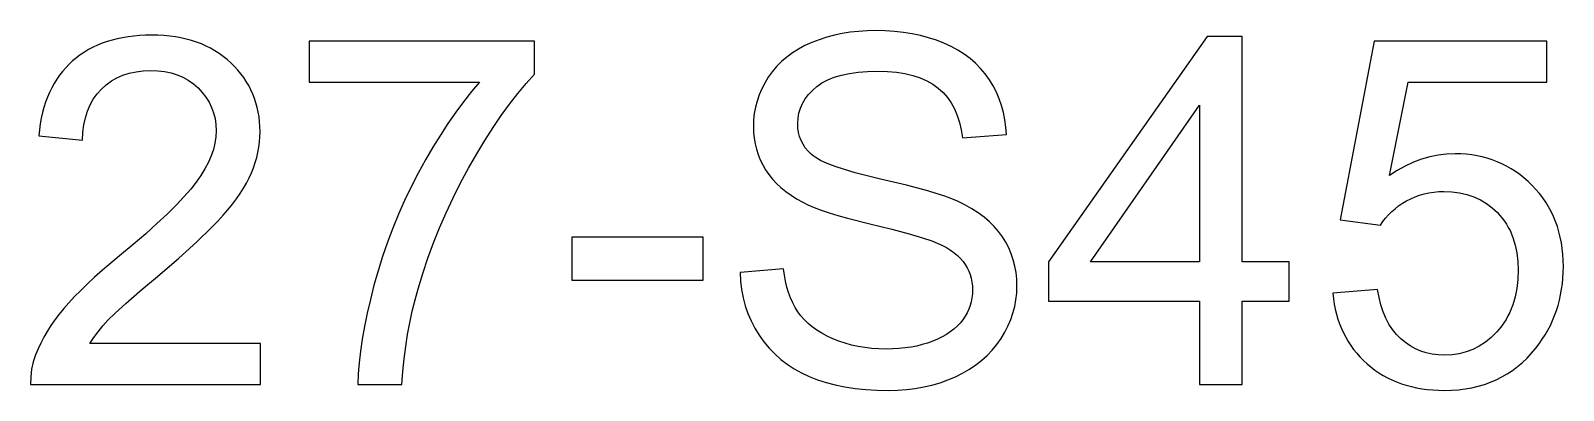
# Model space of a CAD drawing. Header units: millimetres. Extents: x -4.69 to 4.69, y -1.1 to 1.1.
import ezdxf

# ---------------------------------------------------------------- set-up
doc = ezdxf.new("R2010")
doc.units = ezdxf.units.MM
doc.layers.add('LASER_MARK', color=7, linetype='Continuous')

msp = doc.modelspace()

# ---------------------------------------------------------------- linework, layer by layer
at = {"layer": 'LASER_MARK'}
for points in [[(-3.2812, -0.8127), (-4.3246, -0.8127), (-4.3014, -0.7772), (-4.2753, -0.7417), (-4.2463, -0.7064), (-4.2144, -0.6712), (-4.1705, -0.628), (-4.1055, -0.569), (-4.0195, -0.4942), (-3.9125, -0.4034), (-3.7818, -0.2908), (-3.6711, -0.1908), (-3.5804, -0.1036), (-3.5426, -0.0647), (-3.5098, -0.029), (-3.4806, 0.0049), (-3.4535, 0.0384), (-3.4286, 0.0714), (-3.4058, 0.1041), (-3.3852, 0.1364), (-3.3668, 0.1682), (-3.3505, 0.1997), (-3.3364, 0.2307), (-3.3241, 0.2616), (-3.3135, 0.2927), (-3.3045, 0.3239), (-3.2972, 0.3552), (-3.2915, 0.3866), (-3.2874, 0.4182), (-3.2849, 0.4499), (-3.2841, 0.4818), (-3.2848, 0.5129), (-3.2869, 0.5433), (-3.2904, 0.5731), (-3.2953, 0.6022), (-3.3015, 0.6308), (-3.3092, 0.6587), (-3.3183, 0.6859), (-3.3287, 0.7125), (-3.3406, 0.7385), (-3.3538, 0.7639), (-3.3685, 0.7886), (-3.3845, 0.8127), (-3.402, 0.8361), (-3.4208, 0.8589), (-3.441, 0.8811), (-3.4626, 0.9026), (-3.4854, 0.9232), (-3.5092, 0.9424), (-3.534, 0.9603), (-3.5599, 0.9769), (-3.5867, 0.9922), (-3.6145, 1.0061), (-3.6433, 1.0187), (-3.673, 1.03), (-3.7038, 1.0399), (-3.7356, 1.0486), (-3.7684, 1.0558), (-3.8022, 1.0618), (-3.837, 1.0665), (-3.8728, 1.0698), (-3.9096, 1.0718), (-3.9473, 1.0724), (-3.9848, 1.0718), (-4.0212, 1.07), (-4.0567, 1.0669), (-4.0913, 1.0626), (-4.1248, 1.0571), (-4.1575, 1.0503), (-4.1891, 1.0423), (-4.2198, 1.0331), (-4.2495, 1.0226), (-4.2783, 1.0109), (-4.3061, 0.998), (-4.3329, 0.9839), (-4.3588, 0.9685), (-4.3837, 0.9519), (-4.4076, 0.934), (-4.4306, 0.915), (-4.4525, 0.8947), (-4.4732, 0.8734), (-4.4927, 0.8509), (-4.511, 0.8273), (-4.5282, 0.8026), (-4.5441, 0.7768), (-4.5589, 0.7498), (-4.5724, 0.7218), (-4.5848, 0.6926), (-4.596, 0.6623), (-4.606, 0.6309), (-4.6148, 0.5984), (-4.6224, 0.5647), (-4.6288, 0.53), (-4.6341, 0.4941), (-4.6381, 0.4571), (-4.3696, 0.4296), (-4.3675, 0.4783), (-4.3619, 0.5242), (-4.3528, 0.5675), (-4.3402, 0.608), (-4.3242, 0.6459), (-4.3046, 0.681), (-4.2815, 0.7133), (-4.255, 0.743), (-4.2255, 0.7695), (-4.1937, 0.7925), (-4.1595, 0.812), (-4.1229, 0.8279), (-4.084, 0.8403), (-4.0427, 0.8491), (-3.9991, 0.8544), (-3.9531, 0.8562), (-3.9096, 0.8545), (-3.8681, 0.8495), (-3.8287, 0.8412), (-3.7915, 0.8295), (-3.7564, 0.8145), (-3.7233, 0.7962), (-3.6924, 0.7745), (-3.6636, 0.7495), (-3.6376, 0.7221), (-3.615, 0.6932), (-3.596, 0.6627), (-3.5803, 0.6307), (-3.5682, 0.5972), (-3.5595, 0.5622), (-3.5543, 0.5257), (-3.5526, 0.4876), (-3.5545, 0.4503), (-3.5602, 0.4125), (-3.5697, 0.374), (-3.5831, 0.335), (-3.6002, 0.2955), (-3.6212, 0.2554), (-3.6459, 0.2147), (-3.6745, 0.1734), (-3.7085, 0.13), (-3.7495, 0.0829), (-3.7976, 0.0322), (-3.8526, -0.0223), (-3.9147, -0.0805), (-3.9839, -0.1424), (-4.06, -0.2079), (-4.1432, -0.2772), (-4.2484, -0.3659), (-4.2961, -0.4082), (-4.3404, -0.4491), (-4.3815, -0.4887), (-4.4193, -0.527), (-4.4538, -0.5638), (-4.485, -0.5993), (-4.5136, -0.6342), (-4.5401, -0.6693), (-4.5646, -0.7044), (-4.5871, -0.7397), (-4.6076, -0.7752), (-4.6261, -0.8108), (-4.6425, -0.8465), (-4.657, -0.8823), (-4.6714, -0.9263), (-4.6813, -0.9712), (-4.6866, -1.017), (-4.6875, -1.0637), (-3.2812, -1.0637)], [(-2.9837, 0.7851), (-1.9417, 0.7851), (-1.9911, 0.7269), (-2.0397, 0.6654), (-2.0877, 0.6007), (-2.1349, 0.5328), (-2.1815, 0.4616), (-2.2273, 0.3871), (-2.2724, 0.3095), (-2.3169, 0.2286), (-2.3597, 0.1456), (-2.3999, 0.0619), (-2.4376, -0.0226), (-2.4727, -0.1079), (-2.5053, -0.194), (-2.5352, -0.2809), (-2.5627, -0.3686), (-2.5875, -0.4571), (-2.6097, -0.5444), (-2.6291, -0.6284), (-2.6456, -0.7091), (-2.6594, -0.7865), (-2.6703, -0.8607), (-2.6784, -0.9317), (-2.6837, -0.9993), (-2.6862, -1.0637), (-2.4177, -1.0637), (-2.4114, -0.9851), (-2.4033, -0.908), (-2.3935, -0.8325), (-2.3818, -0.7586), (-2.3684, -0.6863), (-2.3532, -0.6156), (-2.3363, -0.5464), (-2.3176, -0.4789), (-2.289, -0.3845), (-2.2575, -0.2908), (-2.2232, -0.1977), (-2.1861, -0.1052), (-2.1461, -0.0134), (-2.1033, 0.0778), (-2.0577, 0.1684), (-2.0092, 0.2583), (-1.9593, 0.3457), (-1.9092, 0.4286), (-1.8591, 0.5071), (-1.8088, 0.5812), (-1.7584, 0.6508), (-1.7079, 0.716), (-1.6572, 0.7767), (-1.6065, 0.833), (-1.6065, 1.0361), (-2.9837, 1.0361)], [(-0.0827, -0.357), (-0.3483, -0.3802), (-0.3452, -0.4329), (-0.3388, -0.4841), (-0.3291, -0.534), (-0.3162, -0.5825), (-0.2999, -0.6296), (-0.2804, -0.6753), (-0.2576, -0.7196), (-0.2315, -0.7626), (-0.2024, -0.8035), (-0.1707, -0.8418), (-0.1364, -0.8775), (-0.0994, -0.9104), (-0.0598, -0.9408), (-0.0176, -0.9684), (0.0273, -0.9935), (0.0747, -1.0158), (0.125, -1.0356), (0.1782, -1.0527), (0.2343, -1.0671), (0.2933, -1.079), (0.3553, -1.0882), (0.4202, -1.0947), (0.488, -1.0987), (0.5587, -1.1), (0.615, -1.0987), (0.6698, -1.0948), (0.7232, -1.0883), (0.7751, -1.0791), (0.8257, -1.0674), (0.8748, -1.0531), (0.9224, -1.0361), (0.9687, -1.0166), (1.0129, -0.9947), (1.0544, -0.9707), (1.0933, -0.9446), (1.1296, -0.9164), (1.1632, -0.8862), (1.1941, -0.8538), (1.2224, -0.8194), (1.2481, -0.7829), (1.2708, -0.7451), (1.2906, -0.7066), (1.3073, -0.6675), (1.321, -0.6278), (1.3316, -0.5875), (1.3392, -0.5466), (1.3438, -0.5051), (1.3453, -0.4629), (1.3439, -0.4207), (1.3398, -0.3798), (1.3328, -0.3401), (1.3232, -0.3017), (1.3107, -0.2645), (1.2955, -0.2285), (1.2775, -0.1938), (1.2568, -0.1604), (1.2331, -0.1282), (1.2064, -0.0975), (1.1767, -0.0683), (1.1439, -0.0405), (1.1081, -0.014), (1.0693, 0.0109), (1.0274, 0.0345), (0.9825, 0.0566), (0.9472, 0.0714), (0.9052, 0.0868), (0.8564, 0.1029), (0.8009, 0.1195), (0.6697, 0.1547), (0.5116, 0.1923), (0.4298, 0.2116), (0.3563, 0.2309), (0.291, 0.25), (0.2338, 0.269), (0.1849, 0.2879), (0.1441, 0.3067), (0.1115, 0.3254), (0.0983, 0.3347), (0.0871, 0.3439), (0.0677, 0.3631), (0.0509, 0.3835), (0.0367, 0.4052), (0.025, 0.4281), (0.016, 0.4523), (0.0095, 0.4778), (0.0056, 0.5046), (0.0044, 0.5326), (0.0062, 0.565), (0.0117, 0.5962), (0.0208, 0.6262), (0.0336, 0.655), (0.05, 0.6826), (0.0701, 0.709), (0.0938, 0.7342), (0.1212, 0.7582), (0.1363, 0.7696), (0.1525, 0.7802), (0.1883, 0.7992), (0.2283, 0.8153), (0.2726, 0.8284), (0.3213, 0.8387), (0.3744, 0.846), (0.4317, 0.8504), (0.4934, 0.8518), (0.5529, 0.8502), (0.6086, 0.8454), (0.6605, 0.8374), (0.7087, 0.8261), (0.7532, 0.8116), (0.794, 0.7939), (0.831, 0.773), (0.8642, 0.7488), (0.894, 0.7215), (0.9205, 0.6911), (0.9438, 0.6577), (0.9638, 0.6211), (0.9806, 0.5815), (0.9941, 0.5388), (1.0044, 0.493), (1.0115, 0.4441), (1.2814, 0.4644), (1.2782, 0.5106), (1.2722, 0.5555), (1.2633, 0.5993), (1.2517, 0.6418), (1.2372, 0.6831), (1.2199, 0.7231), (1.1998, 0.762), (1.1769, 0.7996), (1.1513, 0.8355), (1.1231, 0.8691), (1.0923, 0.9005), (1.0588, 0.9297), (1.0228, 0.9566), (0.9842, 0.9812), (0.9429, 1.0036), (0.899, 1.0238), (0.853, 1.0417), (0.8052, 1.0571), (0.7557, 1.0702), (0.7044, 1.081), (0.6514, 1.0893), (0.5966, 1.0952), (0.5401, 1.0988), (0.4818, 1.1), (0.4287, 1.0989), (0.3769, 1.0955), (0.3262, 1.0898), (0.2768, 1.0819), (0.2286, 1.0717), (0.1817, 1.0592), (0.1359, 1.0444), (0.0914, 1.0274), (0.0488, 1.0082), (0.0089, 0.9869), (-0.0284, 0.9635), (-0.0631, 0.938), (-0.0952, 0.9104), (-0.1246, 0.8806), (-0.1514, 0.8488), (-0.1756, 0.8148), (-0.197, 0.7795), (-0.2156, 0.7435), (-0.2313, 0.7069), (-0.2442, 0.6695), (-0.2542, 0.6316), (-0.2613, 0.5929), (-0.2656, 0.5537), (-0.267, 0.5137), (-0.2659, 0.4775), (-0.2624, 0.4422), (-0.2565, 0.4078), (-0.2483, 0.3742), (-0.2378, 0.3416), (-0.225, 0.3098), (-0.2098, 0.2789), (-0.1923, 0.2489), (-0.1724, 0.2199), (-0.1501, 0.1921), (-0.1253, 0.1656), (-0.0981, 0.1402), (-0.0685, 0.1161), (-0.0365, 0.0931), (-0.0021, 0.0713), (0.0348, 0.0508), (0.067, 0.0351), (0.1046, 0.0191), (0.1477, 0.0029), (0.1963, -0.0136), (0.2504, -0.0303), (0.3099, -0.0473), (0.4455, -0.082), (0.5791, -0.1149), (0.6868, -0.1431), (0.7685, -0.1668), (0.8243, -0.1858), (0.8565, -0.1988), (0.8863, -0.2126), (0.9138, -0.2272), (0.9389, -0.2425), (0.9617, -0.2586), (0.9821, -0.2754), (1.0002, -0.293), (1.0159, -0.3113), (1.0295, -0.3304), (1.0413, -0.3502), (1.0512, -0.3709), (1.0594, -0.3924), (1.0657, -0.4146), (1.0703, -0.4377), (1.073, -0.4615), (1.0739, -0.4861), (1.073, -0.5106), (1.0701, -0.5345), (1.0654, -0.558), (1.0588, -0.581), (1.0504, -0.6035), (1.04, -0.6256), (1.0278, -0.6472), (1.0137, -0.6683), (0.9976, -0.6886), (0.9796, -0.7078), (0.9596, -0.7259), (0.9377, -0.7428), (0.9137, -0.7587), (0.8878, -0.7734), (0.86, -0.7871), (0.8301, -0.7996), (0.7987, -0.8108), (0.7661, -0.8206), (0.7323, -0.8288), (0.6973, -0.8355), (0.6612, -0.8408), (0.6238, -0.8445), (0.5853, -0.8467), (0.5457, -0.8475), (0.5009, -0.8465), (0.4572, -0.8435), (0.4147, -0.8386), (0.3733, -0.8317), (0.3331, -0.8228), (0.294, -0.812), (0.256, -0.7992), (0.2191, -0.7844), (0.184, -0.768), (0.1513, -0.7504), (0.121, -0.7315), (0.0931, -0.7114), (0.0675, -0.6902), (0.0443, -0.6676), (0.0235, -0.6439), (0.0051, -0.6189), (-0.0114, -0.5925), (-0.0263, -0.5642), (-0.0396, -0.5341), (-0.0513, -0.5023), (-0.0615, -0.4687), (-0.0702, -0.4332), (-0.0772, -0.396)], [(2.4613, -1.0637), (2.7225, -1.0637), (2.7225, -0.5544), (3.0098, -0.5544), (3.0098, -0.3149), (2.7225, -0.3149), (2.7225, 1.0637), (2.5092, 1.0637), (1.5383, -0.3149), (1.5383, -0.5544), (2.4613, -0.5544)], [(3.5511, -0.4832), (3.2769, -0.5065), (3.2807, -0.5396), (3.2859, -0.5719), (3.2922, -0.6034), (3.2998, -0.6341), (3.3086, -0.6639), (3.3186, -0.6929), (3.3299, -0.7211), (3.3423, -0.7484), (3.3561, -0.775), (3.371, -0.8007), (3.3872, -0.8255), (3.4046, -0.8496), (3.4233, -0.8728), (3.4431, -0.8952), (3.4642, -0.9167), (3.4866, -0.9375), (3.5099, -0.9571), (3.5341, -0.9756), (3.5592, -0.9927), (3.585, -1.0086), (3.6117, -1.0232), (3.6392, -1.0365), (3.6676, -1.0486), (3.6968, -1.0594), (3.7268, -1.0689), (3.7577, -1.0771), (3.7894, -1.0841), (3.8219, -1.0898), (3.8553, -1.0943), (3.8895, -1.0975), (3.9245, -1.0994), (3.9604, -1.1), (4.0041, -1.099), (4.0466, -1.096), (4.0879, -1.0909), (4.1281, -1.0839), (4.1671, -1.0748), (4.2049, -1.0637), (4.2416, -1.0506), (4.2771, -1.0354), (4.3115, -1.0183), (4.3446, -0.9991), (4.3766, -0.9779), (4.4075, -0.9547), (4.4371, -0.9295), (4.4656, -0.9022), (4.4929, -0.873), (4.5191, -0.8417), (4.5395, -0.8151), (4.5586, -0.7879), (4.5763, -0.76), (4.5928, -0.7316), (4.6079, -0.7025), (4.6217, -0.6729), (4.6342, -0.6426), (4.6454, -0.6117), (4.6552, -0.5802), (4.6638, -0.548), (4.671, -0.5153), (4.6769, -0.482), (4.6815, -0.448), (4.6848, -0.4135), (4.6868, -0.3783), (4.6875, -0.3425), (4.6867, -0.305), (4.6845, -0.2684), (4.6807, -0.2326), (4.6755, -0.1977), (4.6687, -0.1637), (4.6605, -0.1305), (4.6508, -0.0982), (4.6396, -0.0668), (4.6268, -0.0362), (4.6126, -0.0064), (4.5969, 0.0224), (4.5797, 0.0504), (4.561, 0.0776), (4.5408, 0.1039), (4.5191, 0.1293), (4.4959, 0.1538), (4.4716, 0.1772), (4.4466, 0.1991), (4.421, 0.2194), (4.3947, 0.2383), (4.3677, 0.2556), (4.34, 0.2714), (4.3116, 0.2858), (4.2826, 0.2986), (4.2528, 0.3099), (4.2224, 0.3197), (4.1913, 0.328), (4.1596, 0.3348), (4.1271, 0.34), (4.094, 0.3438), (4.0602, 0.3461), (4.0257, 0.3468), (3.9734, 0.3447), (3.9217, 0.3385), (3.8705, 0.3281), (3.82, 0.3135), (3.77, 0.2947), (3.7207, 0.2717), (3.6719, 0.2446), (3.6237, 0.2133), (3.7384, 0.7851), (4.5873, 0.7851), (4.5873, 1.0347), (3.5294, 1.0347), (3.3233, -0.058), (3.5686, -0.09), (3.5838, -0.0677), (3.6003, -0.0464), (3.6182, -0.0262), (3.6375, -0.0071), (3.6581, 0.011), (3.6801, 0.028), (3.7035, 0.0439), (3.7282, 0.0588), (3.754, 0.0722), (3.7805, 0.0839), (3.8079, 0.0937), (3.8359, 0.1018), (3.8648, 0.108), (3.8944, 0.1125), (3.9249, 0.1152), (3.956, 0.1161), (4.0056, 0.1141), (4.0528, 0.108), (4.0975, 0.0979), (4.1398, 0.0838), (4.1797, 0.0656), (4.2171, 0.0434), (4.2521, 0.0172), (4.2847, -0.0131), (4.2999, -0.0296), (4.3142, -0.0468), (4.3274, -0.0648), (4.3397, -0.0835), (4.3509, -0.103), (4.3612, -0.1232), (4.3789, -0.1658), (4.3926, -0.2114), (4.4024, -0.2599), (4.4083, -0.3113), (4.4103, -0.3657), (4.4082, -0.423), (4.4021, -0.4774), (4.3919, -0.529), (4.3776, -0.5776), (4.3689, -0.6008), (4.3592, -0.6233), (4.3485, -0.6451), (4.3368, -0.6661), (4.324, -0.6864), (4.3103, -0.706), (4.2955, -0.7249), (4.2797, -0.743), (4.2461, -0.7763), (4.2107, -0.8052), (4.1735, -0.8297), (4.1345, -0.8497), (4.0937, -0.8652), (4.0511, -0.8763), (4.0066, -0.883), (3.9604, -0.8852), (3.9219, -0.8836), (3.8849, -0.8789), (3.8493, -0.871), (3.8151, -0.86), (3.7823, -0.8458), (3.751, -0.8285), (3.7211, -0.808), (3.6926, -0.7844), (3.6661, -0.7576), (3.6422, -0.7277), (3.6207, -0.6947), (3.6018, -0.6587), (3.5853, -0.6195), (3.5714, -0.5772), (3.56, -0.5318)], [(2.4613, -0.3149), (1.7952, -0.3149), (2.4613, 0.6443)], [(-1.3772, -0.4252), (-0.5747, -0.4252), (-0.5747, -0.1625), (-1.3772, -0.1625)]]:
    msp.add_lwpolyline(points, close=True, dxfattribs=at)

doc.saveas('drawing.dxf')
